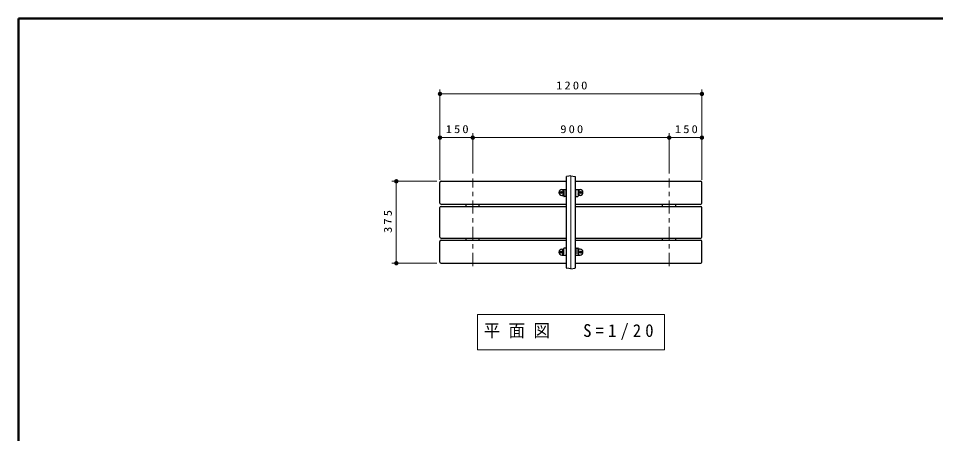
# Model space of a CAD drawing. Units: millimetres on the paper, scale 1:20. Extents: x -385 to 0, y 0 to 267.
# Drawn here: x -385 to -174.9, y 172 to 267 of the extents above; entities that cross this region are included whole.
import ezdxf

# ---------------------------------------------------------------- set-up
doc = ezdxf.new("R2010")
doc.units = ezdxf.units.MM
doc.linetypes.add('USER2', pattern=[6, 3, -1, 1, -1])
doc.layers.add('1_20', color=7, linetype='Continuous', lineweight=25)
doc.layers.add('LY_3', color=7, linetype='Continuous', lineweight=13)
doc.styles.add('ＭＳ ゴシック', font='')
doc.styles.get('ＭＳ ゴシック').set_extended_font_data('MS Gothic')

# ---------------------------------------------------------------- blocks, each defined once
blk = doc.blocks.new('filled_dot')
at = {"color": 0, "linetype": 'Continuous', "lineweight": -2, "const_width": 1.25}
blk.add_lwpolyline([(-0.625, 0, 1), (0.625, 0, 1)], format="xyb", close=True, dxfattribs=at)

msp = doc.modelspace()

# ---------------------------------------------------------------- linework, layer by layer
at = {"layer": '1_20', "lineweight": 13}
for p, q in [((-288.425, 230.033), (-288.425, 250.704)), ((-228.425, 230.033), (-228.425, 250.704)), ((-288.425, 249.704), (-228.425, 249.704)), ((-288.425, 239.704), (-280.925, 239.704)), ((-280.925, 231.467), (-280.925, 240.704)), ((-280.925, 232.153), (-280.925, 240.704)), ((-280.925, 239.704), (-235.925, 239.704)), ((-235.925, 231.467), (-235.925, 240.704)), ((-235.925, 239.704), (-228.425, 239.704)), ((-289.175, 229.704), (-299.425, 229.704)), ((-298.425, 210.954), (-298.425, 229.704)), ((-289.175, 210.954), (-299.425, 210.954)), ((-279.825, 199.257), (-279.825, 191.123)), ((-237.025, 199.257), (-279.825, 199.257)), ((-237.025, 191.123), (-237.025, 199.257)), ((-279.825, 191.123), (-237.025, 191.123))]:
    msp.add_line(p, q, dxfattribs=at)
at = {"layer": '1_20'}
for p, q in [((-288.425, 224.704), (-288.425, 229.454)), ((-288.175, 229.704), (-259.425, 229.704)), ((-257.425, 229.704), (-228.675, 229.704)), ((-228.425, 224.704), (-228.425, 229.454)), ((-288.425, 216.954), (-288.425, 223.704)), ((-288.175, 224.454), (-259.425, 224.454)), ((-288.175, 223.954), (-259.425, 223.954)), ((-282.425, 223.954), (-282.425, 224.454)), ((-279.425, 223.954), (-279.425, 224.454)), ((-257.425, 224.454), (-228.675, 224.454)), ((-257.425, 223.954), (-228.675, 223.954)), ((-237.425, 223.954), (-237.425, 224.454)), ((-234.425, 223.954), (-234.425, 224.454)), ((-228.425, 216.954), (-228.425, 223.704)), ((-288.175, 216.704), (-259.425, 216.704)), ((-282.425, 216.204), (-282.425, 216.704)), ((-279.425, 216.204), (-279.425, 216.704)), ((-257.425, 216.704), (-228.675, 216.704)), ((-237.425, 216.204), (-237.425, 216.704)), ((-234.425, 216.204), (-234.425, 216.704)), ((-288.425, 211.204), (-288.425, 215.954)), ((-288.175, 216.204), (-259.425, 216.204)), ((-257.425, 216.204), (-228.675, 216.204)), ((-228.425, 211.204), (-228.425, 215.954)), ((-288.175, 210.954), (-259.425, 210.954)), ((-257.425, 210.954), (-228.675, 210.954))]:
    msp.add_line(p, q, dxfattribs=at)
at = {"layer": '1_20', "linetype": 'USER2', "lineweight": 13}
for p, q in [((-280.925, 210.3), (-280.925, 230.357)), ((-258.425, 210.3), (-258.425, 230.357)), ((-235.925, 210.3), (-235.925, 230.357))]:
    msp.add_line(p, q, dxfattribs=at)
at = {"layer": '1_20', "color": 110}
for p, q in [((-259.425, 209.872), (-259.425, 230.786)), ((-258.425, 230.979), (-259.382, 230.835)), ((-258.425, 230.979), (-257.467, 230.835)), ((-257.425, 230.786), (-257.425, 209.872)), ((-260.5, 227.829), (-259.425, 227.829)), ((-260.257, 227.717), (-260.257, 226.58)), ((-259.521, 226.329), (-259.521, 227.571)), ((-259.471, 227.621), (-259.425, 227.621)), ((-259.425, 227.186), (-259.471, 227.186)), ((-257.425, 227.829), (-256.35, 227.829)), ((-257.425, 227.621), (-257.379, 227.621)), ((-257.379, 227.186), (-257.425, 227.186)), ((-257.329, 226.329), (-257.329, 227.571)), ((-256.593, 227.717), (-256.593, 226.58)), ((-260.5, 226.479), (-260.185, 226.479)), ((-260.163, 226.465), (-260.066, 226.282)), ((-260.061, 226.804), (-260.061, 226.387)), ((-259.621, 226.229), (-259.978, 226.229)), ((-257.229, 226.229), (-256.872, 226.229)), ((-256.789, 226.804), (-256.789, 226.387)), ((-256.687, 226.465), (-256.783, 226.282)), ((-256.35, 226.479), (-256.664, 226.479)), ((-260.163, 214.192), (-260.066, 214.375)), ((-259.621, 214.429), (-259.978, 214.429)), ((-259.521, 214.329), (-259.521, 213.086)), ((-257.329, 214.329), (-257.329, 213.086)), ((-257.229, 214.429), (-256.872, 214.429)), ((-256.687, 214.192), (-256.783, 214.375)), ((-260.5, 214.179), (-260.185, 214.179)), ((-260.5, 212.829), (-259.425, 212.829)), ((-260.257, 212.94), (-260.257, 214.078)), ((-260.061, 213.854), (-260.061, 214.271)), ((-259.425, 213.472), (-259.471, 213.472)), ((-259.471, 213.036), (-259.425, 213.036)), ((-257.379, 213.472), (-257.425, 213.472)), ((-257.425, 213.036), (-257.379, 213.036)), ((-257.425, 212.829), (-256.35, 212.829)), ((-256.789, 213.854), (-256.789, 214.271)), ((-256.35, 214.179), (-256.664, 214.179)), ((-256.593, 212.94), (-256.593, 214.078)), ((-258.425, 209.679), (-259.382, 209.822)), ((-258.425, 209.679), (-257.467, 209.822))]:
    msp.add_line(p, q, dxfattribs=at)
at = {"layer": '1_20', "color": 110, "lineweight": 13}
msp.add_line((-258.425, 230.979), (-258.425, 209.679), dxfattribs=at)
at = {"layer": '1_20', "color": 110}
for points in [[(-260.257, 227.717), (-260.219, 227.699), (-260.184, 227.676), (-260.154, 227.649), (-260.129, 227.616), (-260.112, 227.579), (-260.1, 227.537), (-260.092, 227.489), (-260.086, 227.433), (-260.081, 227.364), (-260.077, 227.288), (-260.073, 227.208), (-260.07, 227.126), (-260.068, 227.046), (-260.066, 226.97), (-260.064, 226.902), (-260.063, 226.843), (-260.062, 226.798), (-260.061, 226.769), (-260.061, 226.758), (-260.061, 226.768), (-260.061, 226.804)], [(-256.593, 227.717), (-256.63, 227.699), (-256.665, 227.676), (-256.695, 227.649), (-256.72, 227.616), (-256.738, 227.579), (-256.75, 227.537), (-256.758, 227.489), (-256.763, 227.433), (-256.768, 227.364), (-256.773, 227.288), (-256.776, 227.208), (-256.779, 227.126), (-256.782, 227.046), (-256.784, 226.97), (-256.786, 226.902), (-256.787, 226.843), (-256.788, 226.798), (-256.788, 226.769), (-256.789, 226.758), (-256.789, 226.768), (-256.789, 226.804)], [(-260.257, 212.94), (-260.219, 212.959), (-260.184, 212.982), (-260.154, 213.009), (-260.129, 213.041), (-260.112, 213.078), (-260.1, 213.12), (-260.092, 213.169), (-260.086, 213.225), (-260.081, 213.293), (-260.077, 213.369), (-260.073, 213.45), (-260.07, 213.531), (-260.068, 213.611), (-260.066, 213.687), (-260.064, 213.756), (-260.063, 213.814), (-260.062, 213.859), (-260.061, 213.889), (-260.061, 213.9), (-260.061, 213.889), (-260.061, 213.854)], [(-256.593, 212.94), (-256.63, 212.959), (-256.665, 212.982), (-256.695, 213.009), (-256.72, 213.041), (-256.738, 213.078), (-256.75, 213.12), (-256.758, 213.169), (-256.763, 213.225), (-256.768, 213.293), (-256.773, 213.369), (-256.776, 213.45), (-256.779, 213.531), (-256.782, 213.611), (-256.784, 213.687), (-256.786, 213.756), (-256.787, 213.814), (-256.788, 213.859), (-256.788, 213.889), (-256.789, 213.9), (-256.789, 213.889), (-256.789, 213.854)]]:
    msp.add_lwpolyline(points, dxfattribs=at)
at = {"layer": '1_20', "color": 110, "lineweight": 13}
for centre in [(-260.675, 227.154), (-256.175, 227.154), (-260.675, 213.504), (-256.175, 213.504)]:
    msp.add_circle(centre, 0.225, dxfattribs=at)
at = {"layer": '1_20', "color": 110}
for centre in [(-260.675, 227.154), (-256.175, 227.154), (-260.675, 213.504), (-256.175, 213.504)]:
    msp.add_circle(centre, 0.2, dxfattribs=at)
at = {"layer": '1_20'}
for centre, start, end in [((-288.175, 229.454), 90, 180), ((-228.675, 229.454), 0, 90), ((-288.175, 224.704), 180, 270), ((-288.175, 223.704), 90, 180), ((-228.675, 224.704), 270, 0), ((-228.675, 223.704), 0, 90), ((-288.175, 216.954), 180, 270), ((-228.675, 216.954), 270, 0), ((-288.175, 215.954), 90, 180), ((-228.675, 215.954), 0, 90), ((-288.175, 211.204), 180, 270), ((-228.675, 211.204), 270, 0)]:
    msp.add_arc(centre, 0.25, start, end, dxfattribs=at)
at = {"layer": '1_20', "color": 110}
for centre, radius, start, end in [((-259.375, 230.786), 0.05, 98.53077, 180), ((-257.475, 230.786), 0.05, 0, 81.46923), ((-260.5, 227.154), 0.675, 90, 270), ((-259.471, 227.571), 0.05, 90, 180), ((-259.471, 227.136), 0.05, 90, 180), ((-257.379, 227.571), 0.05, 359.99999, 90), ((-257.379, 227.136), 0.05, 0, 90), ((-256.35, 227.154), 0.675, 270, 90), ((-260.185, 226.454), 0.025, 27.86749, 90), ((-259.978, 226.329), 0.1, 207.86749, 270), ((-259.621, 226.329), 0.1, 270, 0), ((-257.229, 226.329), 0.1, 180, 270), ((-256.872, 226.329), 0.1, 270, 332.13251), ((-256.664, 226.454), 0.025, 90, 152.13251), ((-259.978, 214.329), 0.1, 90, 152.13251), ((-259.621, 214.329), 0.1, 0, 90), ((-257.229, 214.329), 0.1, 90, 180), ((-256.872, 214.329), 0.1, 27.86749, 90), ((-260.5, 213.504), 0.675, 90, 270), ((-260.185, 214.204), 0.025, 270, 332.13251), ((-259.471, 213.522), 0.05, 180, 270), ((-259.471, 213.086), 0.05, 180, 270), ((-257.379, 213.522), 0.05, 270, 0), ((-257.379, 213.086), 0.05, 270, 0.00001), ((-256.664, 214.204), 0.025, 207.86749, 270), ((-256.35, 213.504), 0.675, 270, 90), ((-259.375, 209.872), 0.05, 180, 261.46923), ((-257.475, 209.872), 0.05, 278.53077, 0)]:
    msp.add_arc(centre, radius, start, end, dxfattribs=at)
at = {"layer": 'LY_3', "lineweight": 50}
for p, q in [((-385, 267), (-385, 0)), ((0, 267), (-385, 267))]:
    msp.add_line(p, q, dxfattribs=at)

# ---------------------------------------------------------------- block references
at = {"layer": '1_20', "lineweight": 13, "xscale": 0.4, "yscale": 0.4}
for p in [(-288.425, 249.704), (-288.425, 239.704), (-280.925, 239.704), (-235.925, 239.704)]:
    msp.add_blockref('filled_dot', p, dxfattribs=at)
for p, rotation in [((-228.425, 249.704), 180), ((-280.925, 239.704), 180), ((-235.925, 239.704), 180), ((-228.425, 239.704), 180), ((-298.425, 229.704), 270), ((-298.425, 210.954), 90)]:
    msp.add_blockref('filled_dot', p, dxfattribs=dict(at, rotation=rotation))

# ---------------------------------------------------------------- texts
at = {"layer": '1_20', "style": 'ＭＳ ゴシック'}
for s, insert, char_height, attachment_point in [('\\T1.33;\\W1.15;1200', (-258.004, 250.704), 1.833, 8), ('\\T1.33;\\W1.15;150', (-284.254, 240.704), 1.833, 8), ('\\T1.33;\\W1.15;900', (-258.008, 240.704), 1.833, 8), ('\\T1.33;\\W1.15;150', (-231.754, 240.704), 1.833, 8), ('\\T1.5;\\W0.95;平面図\u3000S=1/20', (-278.425, 195.19), 2.933, 4)]:
    msp.add_mtext(s, dxfattribs=dict(at, insert=insert, char_height=char_height, attachment_point=attachment_point))
at = {"layer": '1_20', "insert": (-299.425, 220.745), "char_height": 1.833, "attachment_point": 8, "rotation": 90, "style": 'ＭＳ ゴシック'}
msp.add_mtext('\\T1.33;\\W1.15;375', dxfattribs=at)

doc.saveas('drawing.dxf')
